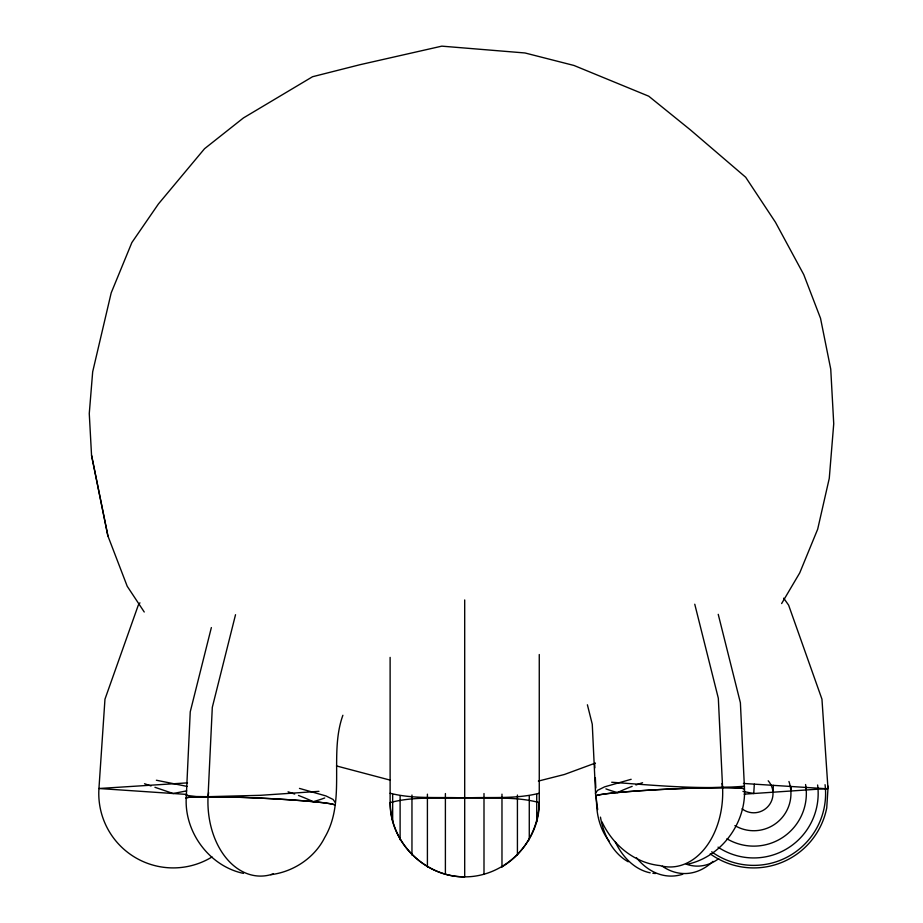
<?xml version="1.0" encoding="UTF-8"?>
<svg xmlns="http://www.w3.org/2000/svg" width="923" height="923" viewBox="0 0 923 923"><rect width="100%" height="100%" fill="white"/><g stroke="black" fill="none" stroke-linecap="round" stroke-linejoin="round"><path stroke-width="1.38" d="M718.232 614.326L740.384 702.715L744.503 789.05C746.015 823.478 721.025 857.213 687.127 864.286M243.499 873.389C209.659 866.316 184.531 832.592 186.215 798.153L190.242 711.818L211.355 627.571M273.381 873.839A74.405 52.611 -90 0 1 208.044 796.687L212.302 707.353L235.527 614.706M270.704 874.681C293.133 871.993 314.524 857.975 324.677 837.576C346.471 800.772 328.715 754.483 342.883 715.279M754.333 784.158L753.733 793.515L742.946 791.392M772.955 792.222L773.393 785.369M790.849 791.011L791.138 786.5M806.229 789.973L806.39 787.469M818.032 789.177L818.09 788.219M539.09 802.618C538.651 828.773 524.333 853.475 501.893 866.905M390.117 657.384L390.117 802.618C389.887 842.48 424.915 877.115 464.696 876.85C504.477 877.115 539.494 842.48 539.263 802.618L539.263 654.511M186.088 795.314L196.195 796.526L208.044 796.687L208.621 792.603M781.631 603.55L799.733 572.895L817.674 529.214L829.269 478.345L833.734 423.761L830.746 369.165L820.524 318.297L803.76 274.616L775.47 222.281L745.68 177.239L690.346 129.843L648.742 96.2L574.002 65.475L524.991 52.969L441.805 46.15L359.912 64.725L312.551 76.724L243.441 117.936L204.537 148.718L158.444 203.937L131.862 242.564L111.187 292.891L92.681 371.796L89.266 413.562L91.55 455.339L107.899 535.928L127.212 586.255L144.242 612.007M139.938 602.823L138.3 605.153L104.968 699.184L98.946 788.507A74.405 74.405 0 0 0 212.036 856.959M595.381 793.33L597.608 790.33L604.692 786.823L631.159 779.3M390.117 802.618C414.069 796.064 439.994 798.88 464.696 797.61C489.386 798.88 515.322 796.064 539.263 802.618M390.117 793.249C414.173 799.399 439.983 796.757 464.696 797.945C489.409 796.757 515.207 799.399 539.263 793.249M595.439 763.056L564.426 774.478L538.374 781.077M744.538 786.211C700.476 789.788 655.78 785.404 611.695 782.243M186.677 790.861L173.178 793.515L154.949 787.296M318.943 791.346L260.494 795.314L208.044 796.687M744.134 794.161L827.977 788.507L821.955 699.184L788.623 605.153L783.696 598.162M187.507 782.866L98.946 788.507L186.896 794.438M743.442 783.454L827.954 788.842L826.743 807.89A74.405 74.405 0 0 1 710.214 853.856M156.368 780.235L187.127 786.408M299.467 788.404L325.934 795.926L333.018 799.422L335.245 802.433M390.314 780.166L336.48 765.94M144.507 783.719L151.037 785.958M390.291 802.618C390.048 842.411 424.938 877.104 464.696 876.85L464.696 797.945M602.004 821.897C612.618 844.868 634.309 862.947 659.922 865.578A74.405 52.611 -90 0 0 722.582 787.584L718.325 698.25L694.765 604.219M587.397 704.78L592.266 724.22L595.693 796.122A74.463 3.542 -2.7 0 1 669.879 789.05A74.463 3.542 -2.7 0 1 744.365 789.038M91.55 455.339L107.899 535.928M722.005 783.5L722.582 787.584M597.689 809.586L595.773 796.122A74.405 3.542 -2.7 0 1 670.017 789.05A74.405 3.542 -2.7 0 1 744.411 789.05M594.666 763.529L594.874 767.832M595.347 777.904L595.831 787.965M596.235 796.595L596.65 805.225A52.611 37.197 90 0 0 609.295 841.303M536.725 794.472L536.725 821.828M529.271 795.603L529.271 839.734M517.422 795.038L517.422 855.102M501.974 794.161L501.974 866.905M483.998 793.538L483.998 874.323M464.696 599.95L464.696 797.61M445.394 793.538L445.394 874.323M427.407 794.161L427.407 866.905M411.958 795.038L411.958 855.102M400.109 795.603L400.109 839.734M392.667 794.472L392.667 821.828M632.163 786.361A74.405 17.006 -13.6 0 0 617.487 792.58A74.405 10.165 7.9 0 1 605.915 788.865M635.935 784.977A74.405 17.006 -13.6 0 1 642.57 782.716M628.24 861.782A64.437 45.562 90 0 1 600.458 817.132M186.042 798.141A74.463 3.542 2.7 0 1 207.998 796.676A74.463 3.542 2.7 0 1 289.13 799.768A74.463 3.542 2.7 0 1 335.026 805.225M186.215 798.153A74.405 3.542 2.7 0 1 260.621 798.153A74.405 3.542 2.7 0 1 334.853 805.225M288.068 791.819A74.405 17.006 13.6 0 1 294.691 794.08M298.464 795.464A74.405 17.006 13.6 0 1 313.139 801.683A74.405 10.165 -7.9 0 0 324.711 797.968M718.717 858.644A64.437 45.562 -90 0 1 686.043 864.078M713.006 861.367A71.867 50.823 -90 0 1 662.31 866.201M682.766 874.219A74.405 52.611 90 0 1 636.443 857.709M655.515 873.504A71.867 50.823 -90 0 1 652.838 873.262M650.196 872.823A71.867 50.823 -90 0 1 615.203 841.718M827.735 785.761A74.405 74.405 0 0 1 827.977 788.507M825.058 784.688A71.867 71.867 0 0 1 711.702 851.802M817.605 785A64.437 64.437 0 0 1 718.036 847.152M805.571 784.515A52.611 52.611 0 0 1 726.932 838.788M788.946 781.493A37.197 37.197 0 0 1 734.904 825.6M768.19 780.789A19.256 19.256 0 0 1 742.034 808.813"/></g></svg>
